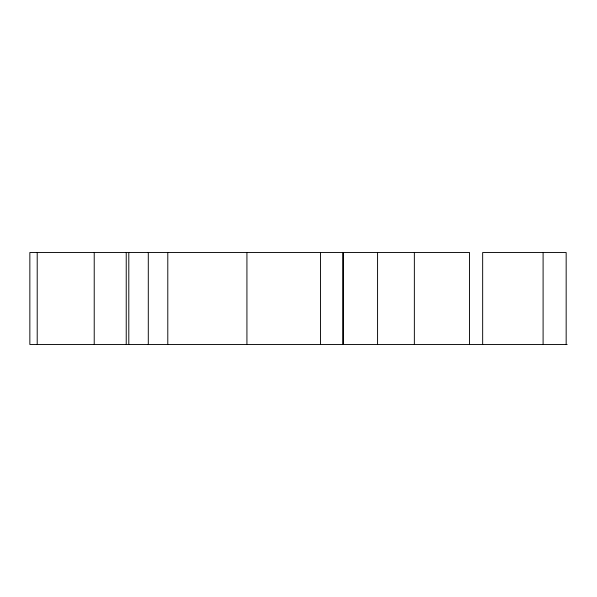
<?xml version="1.0" encoding="UTF-8"?>
<svg xmlns="http://www.w3.org/2000/svg" width="597" height="597" viewBox="0 0 597 597"><rect width="100%" height="100%" fill="white"/><g stroke="black" fill="none" stroke-linecap="round" stroke-linejoin="round"><path stroke-width="0.9" d="M567.15 344.484L29.85 344.484L29.85 252.516L469.533 252.516L469.533 344.484M566.165 344.484L566.165 252.516L482.66 252.516L482.66 344.484M543.098 252.516L543.098 344.484M414.355 252.516L414.355 344.484M377.573 252.516L377.573 344.484M343.432 252.516L343.432 344.484M342.7 252.516L342.7 344.484M320.492 252.516L320.492 344.484M246.927 252.516L246.927 344.484M167.794 252.516L167.794 344.484M148.295 252.516L148.295 344.484M128.803 252.516L128.803 344.484M126.228 252.516L126.228 344.484M94.222 252.516L94.222 344.484M37.208 252.516L37.208 344.484"/></g></svg>
